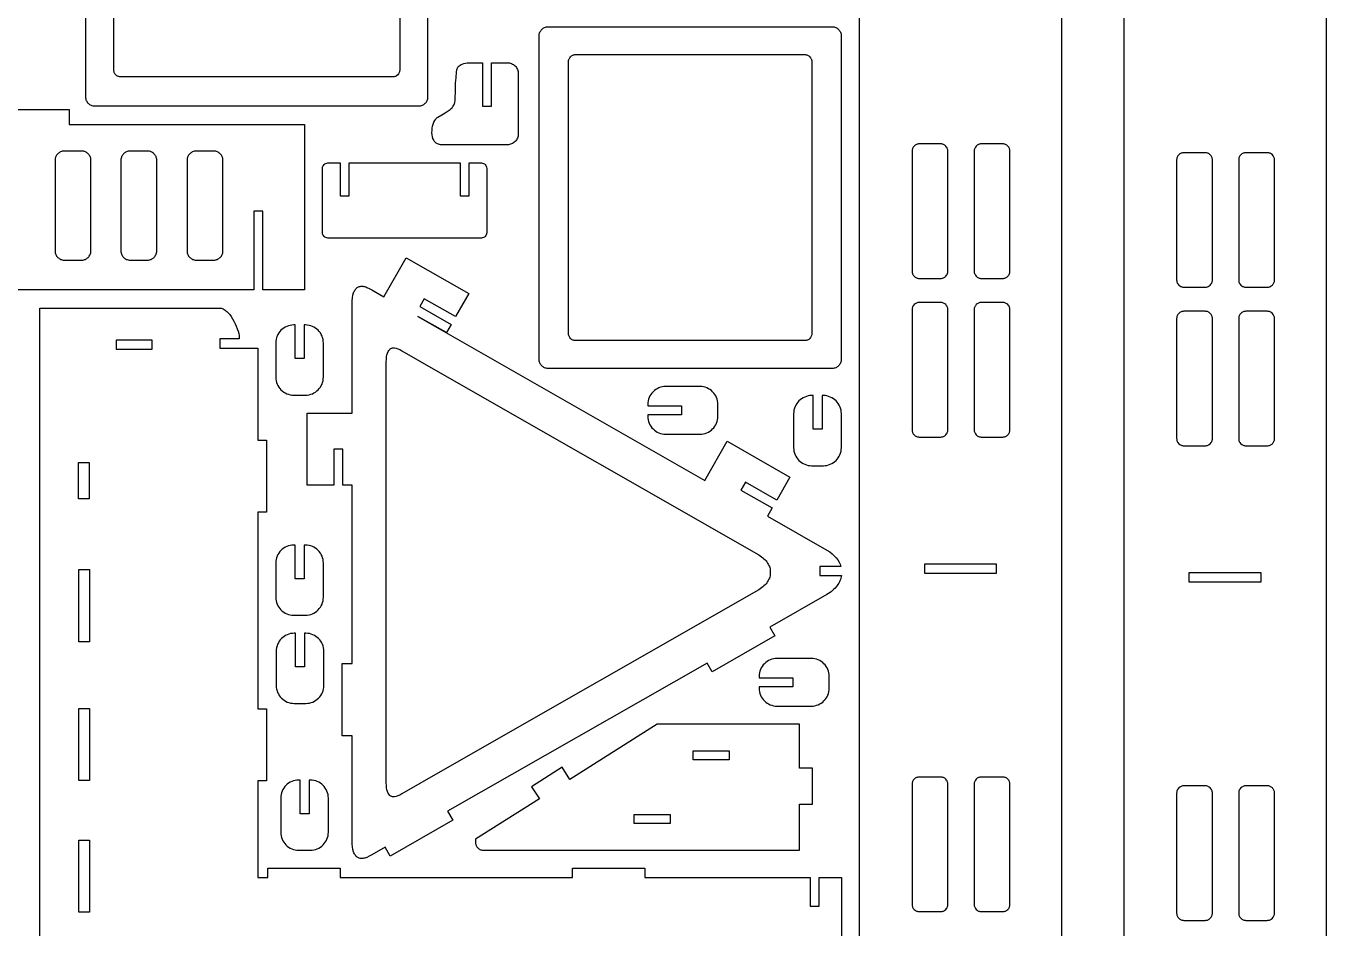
# Model space of a CAD drawing. Extents: x -399 to 499, y -399 to 499.
# Drawn here: x 201.9 to 490.3, y 122.9 to 323 of the extents above; entities that cross this region are included whole.
import ezdxf

# ---------------------------------------------------------------- set-up
doc = ezdxf.new("R2010")
doc.units = 0
doc.layers.add('DEFAULT_LAYER', color=1, linetype='CONTINUOUS')

msp = doc.modelspace()

# ---------------------------------------------------------------- linework, layer by layer
at = {"layer": 'DEFAULT_LAYER'}
for points in [[(291, 370.22), (291, 307.19), (290.99, 306.99), (290.96, 306.79), (290.91, 306.6), (290.84, 306.42), (290.76, 306.25), (290.66, 306.08), (290.55, 305.93), (290.42, 305.79), (290.28, 305.66), (290.12, 305.55), (289.96, 305.45), (289.79, 305.36), (289.61, 305.3), (289.42, 305.25), (289.22, 305.22), (289.02, 305.21), (217.21, 305.21), (217.01, 305.22), (216.81, 305.25), (216.62, 305.3), (216.44, 305.36), (216.27, 305.45), (216.1, 305.55), (215.95, 305.66), (215.81, 305.79), (215.68, 305.93), (215.56, 306.08), (215.47, 306.25), (215.38, 306.42), (215.31, 306.6), (215.27, 306.79), (215.24, 306.99), (215.22, 307.19), (215.22, 370.22)], [(284.84, 364.09), (284.84, 313.31), (284.83, 313.15), (284.8, 312.99), (284.77, 312.84), (284.71, 312.69), (284.64, 312.55), (284.56, 312.42), (284.37, 312.19), (284.13, 311.99), (284, 311.91), (283.86, 311.84), (283.71, 311.79), (283.56, 311.75), (283.4, 311.72), (283.24, 311.72), (222.99, 311.72), (222.82, 311.72), (222.67, 311.75), (222.51, 311.79), (222.37, 311.84), (222.23, 311.91), (222.09, 311.99), (221.86, 312.19), (221.66, 312.42), (221.58, 312.55), (221.51, 312.69), (221.46, 312.84), (221.42, 312.99), (221.4, 313.15), (221.39, 313.31), (221.39, 364.09)], [(386.79, 63.31), (386.79, 342), (386.79, 342), (393.14, 342), (393.14, 333.35), (395.14, 333.35), (395.14, 342), (401.19, 342), (401.19, 345.97), (408.19, 345.97), (408.19, 333.35), (410.19, 333.35), (410.19, 345.97), (417.19, 345.97), (417.19, 342), (423.14, 342), (423.14, 333.35), (425.14, 333.35), (425.14, 342), (431.59, 342), (431.59, 63.31)], [(445.47, 61.36), (445.47, 340.06), (445.47, 340.06), (451.82, 340.06), (451.82, 331.4), (453.82, 331.4), (453.82, 340.06), (459.87, 340.06), (459.87, 344.03), (466.87, 344.03), (466.87, 331.4), (468.87, 331.4), (468.87, 344.03), (475.87, 344.03), (475.87, 340.06), (481.82, 340.06), (481.82, 331.4), (483.82, 331.4), (483.82, 340.06), (490.27, 340.06), (490.27, 61.36)], [(195.49, 304.46), (211.49, 304.46), (211.49, 301.17), (263.68, 301.17), (263.68, 264.48), (263.68, 264.48), (254.48, 264.48), (254.48, 281.98), (252.48, 281.98), (252.48, 264.48), (178.87, 264.49)], [(204.98, 90.41), (204.98, 260.45), (204.98, 260.45), (245.06, 260.45), (245.27, 260.41), (245.47, 260.35), (245.68, 260.26), (245.88, 260.15), (246.09, 260.01), (246.29, 259.86), (246.48, 259.69), (246.68, 259.5), (247.05, 259.08), (247.41, 258.6), (247.74, 258.09), (248.05, 257.55), (248.33, 256.99), (248.58, 256.43), (248.8, 255.87), (248.97, 255.33), (249.11, 254.82), (249.2, 254.36), (249.24, 253.94), (249.22, 253.59), (244.92, 253.59), (244.92, 251.59), (253.32, 251.59), (253.32, 231.15), (255.3, 231.15), (255.3, 215.15), (253.32, 215.15), (253.32, 171.55), (255.3, 171.55), (255.3, 155.55), (253.32, 155.55), (253.32, 134.16), (255.58, 134.16), (255.58, 136.18), (271.58, 136.18), (271.58, 134.16), (323.18, 134.16), (323.18, 136.23), (339.18, 136.23), (339.18, 134.16), (375.84, 134.16), (375.84, 127.75), (377.84, 127.75), (377.84, 134.16), (382.78, 134.16), (382.78, 90.41)]]:
    msp.add_lwpolyline(points, dxfattribs=at)
for points in [[(380.76, 247.06), (317.73, 247.06), (317.53, 247.07), (317.33, 247.1), (317.14, 247.15), (316.96, 247.22), (316.79, 247.3), (316.63, 247.4), (316.47, 247.52), (316.33, 247.64), (316.2, 247.79), (316.09, 247.94), (315.99, 248.1), (315.9, 248.28), (315.84, 248.46), (315.79, 248.65), (315.76, 248.84), (315.75, 249.05), (315.75, 320.85), (315.76, 321.06), (315.79, 321.25), (315.84, 321.44), (315.9, 321.62), (315.99, 321.8), (316.09, 321.96), (316.2, 322.11), (316.33, 322.26), (316.47, 322.38), (316.63, 322.5), (316.79, 322.6), (316.96, 322.68), (317.14, 322.75), (317.33, 322.8), (317.53, 322.83), (317.73, 322.84), (380.76, 322.84), (380.96, 322.83), (381.16, 322.8), (381.35, 322.75), (381.53, 322.68), (381.7, 322.6), (381.86, 322.5), (382.02, 322.38), (382.16, 322.26), (382.29, 322.11), (382.4, 321.96), (382.5, 321.8), (382.58, 321.62), (382.65, 321.44), (382.7, 321.25), (382.73, 321.06), (382.74, 320.85), (382.74, 249.05), (382.73, 248.84), (382.7, 248.65), (382.65, 248.46), (382.58, 248.28), (382.5, 248.1), (382.4, 247.94), (382.29, 247.79), (382.16, 247.64), (382.02, 247.52), (381.86, 247.4), (381.7, 247.3), (381.53, 247.22), (381.35, 247.15), (381.16, 247.1), (380.96, 247.07), (380.76, 247.06)], [(308.71, 296.67), (305.07, 296.67), (301.43, 296.67), (297.79, 296.67), (294.15, 296.67), (293.9, 296.68), (293.66, 296.72), (293.43, 296.78), (293.21, 296.86), (293.04, 296.95), (292.88, 297.05), (292.73, 297.18), (292.59, 297.32), (292.48, 297.48), (292.37, 297.65), (292.28, 297.83), (292.2, 298.03), (292.08, 298.45), (292, 298.9), (291.97, 299.38), (291.99, 299.86), (292.04, 300.34), (292.13, 300.81), (292.25, 301.26), (292.4, 301.68), (292.59, 302.05), (292.8, 302.37), (292.91, 302.51), (293.03, 302.63), (293.15, 302.73), (293.28, 302.82), (294.19, 303.32), (294.94, 303.77), (295.56, 304.17), (296.04, 304.53), (296.24, 304.71), (296.42, 304.89), (296.56, 305.06), (296.69, 305.25), (296.8, 305.43), (296.89, 305.63), (296.96, 305.83), (297.02, 306.04), (297.09, 306.52), (297.13, 307.07), (297.16, 308.45), (297.19, 309.32), (297.23, 310.34), (297.31, 311.51), (297.45, 312.86), (297.52, 313.29), (297.58, 313.5), (297.65, 313.69), (297.75, 313.87), (297.87, 314.04), (298.03, 314.19), (298.22, 314.34), (298.44, 314.46), (298.71, 314.57), (299.02, 314.67), (299.39, 314.75), (299.81, 314.81), (300.29, 314.85), (300.82, 314.87), (301.43, 314.87), (303.16, 314.86), (303.16, 305.24), (305.16, 305.24), (305.16, 314.87), (308.71, 314.87), (308.96, 314.86), (309.2, 314.82), (309.43, 314.76), (309.65, 314.68), (309.86, 314.58), (310.05, 314.46), (310.24, 314.32), (310.41, 314.17), (310.56, 314), (310.7, 313.81), (310.82, 313.61), (310.92, 313.4), (311, 313.18), (311.06, 312.95), (311.1, 312.72), (311.11, 312.47), (311.11, 309.12), (311.11, 305.77), (311.11, 302.42), (311.11, 299.07), (311.1, 298.82), (311.06, 298.59), (311.01, 298.36), (310.92, 298.14), (310.82, 297.93), (310.7, 297.73), (310.56, 297.54), (310.41, 297.37), (310.24, 297.22), (310.05, 297.08), (309.85, 296.96), (309.65, 296.86), (309.43, 296.78), (309.2, 296.72), (308.96, 296.68), (308.71, 296.67)], [(374.63, 253.23), (323.86, 253.23), (323.69, 253.23), (323.53, 253.26), (323.38, 253.3), (323.23, 253.35), (323.1, 253.42), (322.96, 253.5), (322.73, 253.69), (322.53, 253.93), (322.45, 254.06), (322.38, 254.2), (322.33, 254.35), (322.29, 254.5), (322.27, 254.66), (322.26, 254.82), (322.26, 315.08), (322.27, 315.24), (322.29, 315.4), (322.33, 315.55), (322.38, 315.7), (322.45, 315.84), (322.53, 315.97), (322.73, 316.2), (322.96, 316.4), (323.1, 316.48), (323.23, 316.55), (323.38, 316.6), (323.53, 316.64), (323.69, 316.67), (323.86, 316.67), (374.63, 316.67), (374.8, 316.67), (374.96, 316.64), (375.11, 316.6), (375.25, 316.55), (375.39, 316.48), (375.53, 316.4), (375.76, 316.2), (375.96, 315.97), (376.04, 315.84), (376.11, 315.7), (376.16, 315.55), (376.2, 315.4), (376.22, 315.24), (376.23, 315.08), (376.23, 254.82), (376.22, 254.66), (376.2, 254.5), (376.16, 254.35), (376.11, 254.2), (376.04, 254.06), (375.96, 253.93), (375.76, 253.69), (375.53, 253.5), (375.39, 253.42), (375.25, 253.35), (375.11, 253.3), (374.96, 253.26), (374.8, 253.23), (374.63, 253.23)], [(208.39, 293.26), (208.39, 273.1), (208.4, 272.9), (208.43, 272.7), (208.48, 272.51), (208.55, 272.32), (208.63, 272.15), (208.73, 271.98), (208.85, 271.83), (208.98, 271.69), (209.12, 271.56), (209.27, 271.44), (209.44, 271.34), (209.61, 271.26), (209.79, 271.19), (209.99, 271.14), (210.18, 271.11), (210.39, 271.1), (214.33, 271.1), (214.53, 271.11), (214.73, 271.14), (214.92, 271.19), (215.1, 271.26), (215.28, 271.34), (215.44, 271.44), (215.6, 271.56), (215.74, 271.69), (215.87, 271.83), (215.98, 271.98), (216.08, 272.15), (216.17, 272.32), (216.24, 272.51), (216.28, 272.7), (216.31, 272.9), (216.33, 273.1), (216.33, 293.26), (216.31, 293.47), (216.28, 293.67), (216.24, 293.86), (216.17, 294.04), (216.08, 294.22), (215.98, 294.38), (215.87, 294.53), (215.74, 294.68), (215.6, 294.81), (215.44, 294.92), (215.28, 295.02), (215.1, 295.11), (214.92, 295.17), (214.73, 295.22), (214.53, 295.25), (214.33, 295.26), (210.39, 295.26), (210.18, 295.25), (209.99, 295.22), (209.79, 295.17), (209.61, 295.11), (209.44, 295.02), (209.27, 294.92), (209.12, 294.81), (208.98, 294.68), (208.85, 294.53), (208.73, 294.38), (208.63, 294.22), (208.55, 294.04), (208.48, 293.86), (208.43, 293.67), (208.4, 293.47), (208.39, 293.26)], [(222.99, 293.26), (222.99, 273.1), (223, 272.9), (223.03, 272.7), (223.08, 272.51), (223.15, 272.32), (223.24, 272.15), (223.34, 271.98), (223.45, 271.83), (223.58, 271.69), (223.72, 271.56), (223.88, 271.44), (224.04, 271.34), (224.22, 271.26), (224.4, 271.19), (224.59, 271.14), (224.79, 271.11), (224.99, 271.1), (228.93, 271.1), (229.13, 271.11), (229.33, 271.14), (229.52, 271.19), (229.71, 271.26), (229.88, 271.34), (230.05, 271.44), (230.2, 271.56), (230.34, 271.69), (230.47, 271.83), (230.59, 271.98), (230.69, 272.15), (230.77, 272.32), (230.84, 272.51), (230.89, 272.7), (230.92, 272.9), (230.93, 273.1), (230.93, 293.26), (230.92, 293.47), (230.89, 293.67), (230.84, 293.86), (230.77, 294.04), (230.69, 294.22), (230.59, 294.38), (230.47, 294.53), (230.34, 294.68), (230.2, 294.81), (230.05, 294.92), (229.88, 295.02), (229.71, 295.11), (229.52, 295.17), (229.33, 295.22), (229.13, 295.25), (228.93, 295.26), (224.99, 295.26), (224.79, 295.25), (224.59, 295.22), (224.4, 295.17), (224.22, 295.11), (224.04, 295.02), (223.88, 294.92), (223.72, 294.81), (223.58, 294.68), (223.45, 294.53), (223.34, 294.38), (223.24, 294.22), (223.15, 294.04), (223.08, 293.86), (223.03, 293.67), (223, 293.47), (222.99, 293.26)], [(237.67, 293.26), (237.67, 273.1), (237.68, 272.9), (237.71, 272.7), (237.76, 272.51), (237.83, 272.32), (237.91, 272.15), (238.01, 271.98), (238.13, 271.83), (238.26, 271.69), (238.4, 271.56), (238.55, 271.44), (238.72, 271.34), (238.89, 271.26), (239.08, 271.19), (239.27, 271.14), (239.46, 271.11), (239.67, 271.1), (243.61, 271.1), (243.81, 271.11), (244.01, 271.14), (244.2, 271.19), (244.38, 271.26), (244.56, 271.34), (244.72, 271.44), (244.88, 271.56), (245.02, 271.69), (245.15, 271.83), (245.26, 271.98), (245.36, 272.15), (245.45, 272.32), (245.52, 272.51), (245.57, 272.7), (245.6, 272.9), (245.61, 273.1), (245.61, 293.26), (245.6, 293.47), (245.57, 293.67), (245.52, 293.86), (245.45, 294.04), (245.36, 294.22), (245.26, 294.38), (245.15, 294.53), (245.02, 294.68), (244.88, 294.81), (244.72, 294.92), (244.56, 295.02), (244.38, 295.11), (244.2, 295.17), (244.01, 295.22), (243.81, 295.25), (243.61, 295.26), (239.67, 295.26), (239.46, 295.25), (239.27, 295.22), (239.08, 295.17), (238.89, 295.11), (238.72, 295.02), (238.55, 294.92), (238.4, 294.81), (238.26, 294.68), (238.13, 294.53), (238.01, 294.38), (237.91, 294.22), (237.83, 294.04), (237.76, 293.86), (237.71, 293.67), (237.68, 293.47), (237.67, 293.26)], [(406.4, 268.63), (406.4, 295.26), (406.4, 295.42), (406.37, 295.58), (406.33, 295.73), (406.28, 295.88), (406.21, 296.02), (406.13, 296.15), (405.93, 296.39), (405.7, 296.59), (405.57, 296.67), (405.43, 296.73), (405.28, 296.79), (405.13, 296.83), (404.97, 296.85), (404.8, 296.86), (400.07, 296.86), (399.9, 296.85), (399.75, 296.83), (399.59, 296.79), (399.45, 296.73), (399.31, 296.67), (399.17, 296.59), (398.94, 296.39), (398.74, 296.15), (398.66, 296.02), (398.59, 295.88), (398.54, 295.73), (398.5, 295.58), (398.47, 295.42), (398.47, 295.26), (398.47, 268.63), (398.47, 268.47), (398.5, 268.31), (398.54, 268.15), (398.59, 268.01), (398.66, 267.87), (398.74, 267.74), (398.94, 267.5), (399.17, 267.3), (399.31, 267.22), (399.45, 267.16), (399.59, 267.1), (399.75, 267.06), (399.9, 267.04), (400.07, 267.03), (404.8, 267.03), (404.97, 267.04), (405.13, 267.06), (405.28, 267.1), (405.43, 267.16), (405.57, 267.22), (405.7, 267.3), (405.93, 267.5), (406.13, 267.74), (406.21, 267.87), (406.28, 268.01), (406.33, 268.15), (406.37, 268.31), (406.4, 268.47), (406.4, 268.63)], [(420.16, 268.63), (420.16, 295.26), (420.15, 295.42), (420.13, 295.58), (420.09, 295.73), (420.04, 295.88), (419.97, 296.02), (419.89, 296.15), (419.69, 296.39), (419.46, 296.59), (419.32, 296.67), (419.18, 296.73), (419.04, 296.79), (418.88, 296.83), (418.73, 296.85), (418.56, 296.86), (413.82, 296.86), (413.66, 296.85), (413.5, 296.83), (413.35, 296.79), (413.2, 296.73), (413.06, 296.67), (412.93, 296.59), (412.69, 296.39), (412.5, 296.15), (412.42, 296.02), (412.35, 295.88), (412.3, 295.73), (412.26, 295.58), (412.23, 295.42), (412.22, 295.26), (412.22, 268.63), (412.23, 268.47), (412.26, 268.31), (412.3, 268.15), (412.35, 268.01), (412.42, 267.87), (412.5, 267.74), (412.69, 267.5), (412.93, 267.3), (413.06, 267.22), (413.2, 267.16), (413.35, 267.1), (413.5, 267.06), (413.66, 267.04), (413.82, 267.03), (418.56, 267.03), (418.73, 267.04), (418.88, 267.06), (419.04, 267.1), (419.18, 267.16), (419.32, 267.22), (419.46, 267.3), (419.69, 267.5), (419.89, 267.74), (419.97, 267.87), (420.04, 268.01), (420.09, 268.15), (420.13, 268.31), (420.15, 268.47), (420.16, 268.63)], [(465.08, 266.68), (465.08, 293.31), (465.07, 293.47), (465.05, 293.63), (465.01, 293.79), (464.96, 293.93), (464.89, 294.07), (464.81, 294.2), (464.61, 294.44), (464.37, 294.64), (464.24, 294.72), (464.1, 294.78), (463.96, 294.84), (463.8, 294.88), (463.64, 294.9), (463.48, 294.91), (458.74, 294.91), (458.58, 294.9), (458.42, 294.88), (458.27, 294.84), (458.12, 294.78), (457.98, 294.72), (457.85, 294.64), (457.61, 294.44), (457.42, 294.2), (457.34, 294.07), (457.27, 293.93), (457.22, 293.79), (457.18, 293.63), (457.15, 293.47), (457.14, 293.31), (457.14, 266.68), (457.15, 266.52), (457.18, 266.36), (457.22, 266.21), (457.27, 266.06), (457.34, 265.92), (457.42, 265.79), (457.61, 265.55), (457.85, 265.35), (457.98, 265.27), (458.12, 265.21), (458.27, 265.15), (458.42, 265.11), (458.58, 265.09), (458.74, 265.08), (463.48, 265.08), (463.64, 265.09), (463.8, 265.11), (463.96, 265.15), (464.1, 265.21), (464.24, 265.27), (464.37, 265.35), (464.61, 265.55), (464.81, 265.79), (464.89, 265.92), (464.96, 266.06), (465.01, 266.21), (465.05, 266.36), (465.07, 266.52), (465.08, 266.68)], [(478.84, 266.68), (478.84, 293.31), (478.83, 293.47), (478.81, 293.63), (478.77, 293.79), (478.71, 293.93), (478.65, 294.07), (478.57, 294.2), (478.37, 294.44), (478.13, 294.64), (478, 294.72), (477.86, 294.78), (477.71, 294.84), (477.56, 294.88), (477.4, 294.9), (477.24, 294.91), (472.5, 294.91), (472.34, 294.9), (472.18, 294.88), (472.03, 294.84), (471.88, 294.78), (471.74, 294.72), (471.61, 294.64), (471.37, 294.44), (471.18, 294.2), (471.1, 294.07), (471.03, 293.93), (470.97, 293.79), (470.93, 293.63), (470.91, 293.47), (470.9, 293.31), (470.9, 266.68), (470.91, 266.52), (470.93, 266.36), (470.97, 266.21), (471.03, 266.06), (471.1, 265.92), (471.18, 265.79), (471.37, 265.55), (471.61, 265.35), (471.74, 265.27), (471.88, 265.21), (472.03, 265.15), (472.18, 265.11), (472.34, 265.09), (472.5, 265.08), (477.24, 265.08), (477.4, 265.09), (477.56, 265.11), (477.71, 265.15), (477.86, 265.21), (478, 265.27), (478.13, 265.35), (478.37, 265.55), (478.57, 265.79), (478.65, 265.92), (478.71, 266.06), (478.77, 266.21), (478.81, 266.36), (478.83, 266.52), (478.84, 266.68)], [(302.93, 275.97), (268.9, 275.97), (268.66, 276), (268.44, 276.07), (268.23, 276.18), (268.05, 276.33), (267.91, 276.51), (267.8, 276.71), (267.73, 276.93), (267.7, 277.17), (267.7, 291.44), (267.73, 291.68), (267.8, 291.91), (267.91, 292.11), (268.05, 292.29), (268.23, 292.44), (268.44, 292.55), (268.66, 292.62), (268.9, 292.64), (271.62, 292.64), (271.62, 285.35), (273.62, 285.35), (273.62, 292.64), (298.2, 292.64), (298.2, 285.35), (300.2, 285.35), (300.2, 292.64), (302.93, 292.64), (303.17, 292.62), (303.39, 292.55), (303.6, 292.44), (303.77, 292.29), (303.92, 292.11), (304.03, 291.91), (304.1, 291.68), (304.13, 291.44), (304.13, 277.17), (304.1, 276.93), (304.03, 276.71), (303.92, 276.51), (303.77, 276.33), (303.6, 276.18), (303.39, 276.07), (303.17, 276), (302.93, 275.97)], [(352.99, 181.71), (295.45, 148.84), (296.58, 146.86), (282.7, 138.91), (281.58, 140.85), (278.63, 139.16), (278.07, 138.85), (277.55, 138.61), (277.3, 138.52), (277.07, 138.45), (276.84, 138.4), (276.62, 138.37), (276.42, 138.35), (276.22, 138.36), (276.03, 138.38), (275.86, 138.42), (275.69, 138.48), (275.53, 138.56), (275.38, 138.66), (275.24, 138.78), (275.11, 138.91), (274.99, 139.06), (274.88, 139.23), (274.78, 139.42), (274.68, 139.63), (274.6, 139.85), (274.46, 140.35), (274.35, 140.92), (274.28, 141.56), (274.25, 142.27), (274.25, 143.05), (274.25, 145.75), (274.25, 146.26), (274.25, 147.37), (274.25, 147.79), (274.25, 165.6), (272.06, 165.6), (272.06, 181.6), (274.25, 181.6), (274.25, 201.56), (274.25, 221.14), (272.19, 221.14), (272.19, 229.14), (270.19, 229.14), (270.19, 221.14), (264.3, 221.14), (264.3, 237.14), (274.25, 237.14), (274.25, 255.75), (274.25, 257.4), (274.25, 260.6), (274.25, 261.38), (274.28, 262.09), (274.35, 262.73), (274.46, 263.3), (274.6, 263.8), (274.68, 264.03), (274.78, 264.23), (274.88, 264.42), (274.99, 264.59), (275.11, 264.75), (275.24, 264.88), (275.38, 265), (275.53, 265.09), (275.69, 265.17), (275.86, 265.23), (276.03, 265.27), (276.22, 265.3), (276.42, 265.3), (276.62, 265.29), (276.84, 265.26), (277.07, 265.2), (277.3, 265.13), (277.55, 265.04), (278.07, 264.81), (278.63, 264.49), (281.3, 262.96), (286.23, 271.61), (300.13, 263.68), (297.21, 258.56), (290.26, 262.53), (289.27, 260.79), (296.22, 256.83), (295.18, 255), (288.86, 258.6), (288.86, 258.58), (352.51, 222.23), (357.45, 230.89), (371.35, 222.97), (368.43, 217.85), (361.48, 221.81), (360.49, 220.07), (367.44, 216.11), (366.4, 214.29), (379.59, 206.76), (380.19, 206.36), (380.73, 205.94), (381.21, 205.5), (381.62, 205.05), (381.97, 204.58), (382.27, 204.1), (382.5, 203.61), (382.59, 203.37), (382.67, 203.12), (377.99, 203.12), (377.99, 201.12), (382.79, 201.12), (382.74, 200.83), (382.67, 200.55), (382.58, 200.26), (382.47, 199.98), (382.34, 199.7), (382.19, 199.42), (382.02, 199.15), (381.83, 198.88), (381.62, 198.61), (381.39, 198.35), (381.14, 198.1), (380.87, 197.84), (380.58, 197.6), (380.27, 197.36), (379.94, 197.13), (379.59, 196.9), (366.89, 189.64), (367.99, 187.71), (354.11, 179.76), (352.99, 181.71)], [(406.4, 233.45), (406.4, 260.08), (406.4, 260.24), (406.37, 260.4), (406.33, 260.56), (406.28, 260.7), (406.21, 260.84), (406.13, 260.97), (405.93, 261.21), (405.7, 261.41), (405.57, 261.49), (405.43, 261.55), (405.28, 261.61), (405.13, 261.65), (404.97, 261.67), (404.8, 261.68), (400.07, 261.68), (399.9, 261.67), (399.75, 261.65), (399.59, 261.61), (399.45, 261.55), (399.31, 261.49), (399.17, 261.41), (398.94, 261.21), (398.74, 260.97), (398.66, 260.84), (398.59, 260.7), (398.54, 260.56), (398.5, 260.4), (398.47, 260.24), (398.47, 260.08), (398.47, 233.45), (398.47, 233.29), (398.5, 233.13), (398.54, 232.98), (398.59, 232.83), (398.66, 232.69), (398.74, 232.56), (398.94, 232.32), (399.17, 232.12), (399.31, 232.04), (399.45, 231.98), (399.59, 231.92), (399.75, 231.88), (399.9, 231.86), (400.07, 231.85), (404.8, 231.85), (404.97, 231.86), (405.13, 231.88), (405.28, 231.92), (405.43, 231.98), (405.57, 232.04), (405.7, 232.12), (405.93, 232.32), (406.13, 232.56), (406.21, 232.69), (406.28, 232.83), (406.33, 232.98), (406.37, 233.13), (406.4, 233.29), (406.4, 233.45)], [(420.16, 233.45), (420.16, 260.08), (420.15, 260.24), (420.13, 260.4), (420.09, 260.56), (420.04, 260.7), (419.97, 260.84), (419.89, 260.97), (419.69, 261.21), (419.46, 261.41), (419.32, 261.49), (419.18, 261.55), (419.04, 261.61), (418.88, 261.65), (418.73, 261.67), (418.56, 261.68), (413.82, 261.68), (413.66, 261.67), (413.5, 261.65), (413.35, 261.61), (413.2, 261.55), (413.06, 261.49), (412.93, 261.41), (412.69, 261.21), (412.5, 260.97), (412.42, 260.84), (412.35, 260.7), (412.3, 260.56), (412.26, 260.4), (412.23, 260.24), (412.22, 260.08), (412.22, 233.45), (412.23, 233.29), (412.26, 233.13), (412.3, 232.98), (412.35, 232.83), (412.42, 232.69), (412.5, 232.56), (412.69, 232.32), (412.93, 232.12), (413.06, 232.04), (413.2, 231.98), (413.35, 231.92), (413.5, 231.88), (413.66, 231.86), (413.82, 231.85), (418.56, 231.85), (418.73, 231.86), (418.88, 231.88), (419.04, 231.92), (419.18, 231.98), (419.32, 232.04), (419.46, 232.12), (419.69, 232.32), (419.89, 232.56), (419.97, 232.69), (420.04, 232.83), (420.09, 232.98), (420.13, 233.13), (420.15, 233.29), (420.16, 233.45)], [(465.08, 231.5), (465.08, 258.13), (465.07, 258.29), (465.05, 258.45), (465.01, 258.61), (464.96, 258.75), (464.89, 258.89), (464.81, 259.02), (464.61, 259.26), (464.37, 259.46), (464.24, 259.54), (464.1, 259.61), (463.96, 259.66), (463.8, 259.7), (463.64, 259.72), (463.48, 259.73), (458.74, 259.73), (458.58, 259.72), (458.42, 259.7), (458.27, 259.66), (458.12, 259.61), (457.98, 259.54), (457.85, 259.46), (457.61, 259.26), (457.42, 259.02), (457.34, 258.89), (457.27, 258.75), (457.22, 258.61), (457.18, 258.45), (457.15, 258.29), (457.14, 258.13), (457.14, 231.5), (457.15, 231.34), (457.18, 231.18), (457.22, 231.03), (457.27, 230.88), (457.34, 230.74), (457.42, 230.61), (457.61, 230.37), (457.85, 230.18), (457.98, 230.1), (458.12, 230.03), (458.27, 229.97), (458.42, 229.93), (458.58, 229.91), (458.74, 229.9), (463.48, 229.9), (463.64, 229.91), (463.8, 229.93), (463.96, 229.97), (464.1, 230.03), (464.24, 230.1), (464.37, 230.18), (464.61, 230.37), (464.81, 230.61), (464.89, 230.74), (464.96, 230.88), (465.01, 231.03), (465.05, 231.18), (465.07, 231.34), (465.08, 231.5)], [(478.84, 231.5), (478.84, 258.13), (478.83, 258.29), (478.81, 258.45), (478.77, 258.61), (478.71, 258.75), (478.65, 258.89), (478.57, 259.02), (478.37, 259.26), (478.13, 259.46), (478, 259.54), (477.86, 259.61), (477.71, 259.66), (477.56, 259.7), (477.4, 259.72), (477.24, 259.73), (472.5, 259.73), (472.34, 259.72), (472.18, 259.7), (472.03, 259.66), (471.88, 259.61), (471.74, 259.54), (471.61, 259.46), (471.37, 259.26), (471.18, 259.02), (471.1, 258.89), (471.03, 258.75), (470.97, 258.61), (470.93, 258.45), (470.91, 258.29), (470.9, 258.13), (470.9, 231.5), (470.91, 231.34), (470.93, 231.18), (470.97, 231.03), (471.03, 230.88), (471.1, 230.74), (471.18, 230.61), (471.37, 230.37), (471.61, 230.18), (471.74, 230.1), (471.88, 230.03), (472.03, 229.97), (472.18, 229.93), (472.34, 229.91), (472.5, 229.9), (477.24, 229.9), (477.4, 229.91), (477.56, 229.93), (477.71, 229.97), (477.86, 230.03), (478, 230.1), (478.13, 230.18), (478.37, 230.37), (478.57, 230.61), (478.65, 230.74), (478.71, 230.88), (478.77, 231.03), (478.81, 231.18), (478.83, 231.34), (478.84, 231.5)], [(263.9, 256.7), (263.61, 256.7), (263.61, 249.23), (261.61, 249.23), (261.61, 256.7), (261.32, 256.7), (260.91, 256.68), (260.52, 256.62), (260.13, 256.52), (259.77, 256.39), (259.42, 256.22), (259.09, 256.02), (258.78, 255.79), (258.49, 255.53), (258.24, 255.24), (258, 254.93), (257.8, 254.6), (257.63, 254.25), (257.5, 253.89), (257.4, 253.51), (257.34, 253.11), (257.32, 252.7), (257.32, 245.14), (257.34, 244.74), (257.4, 244.34), (257.5, 243.96), (257.63, 243.59), (257.8, 243.24), (258, 242.91), (258.24, 242.6), (258.49, 242.32), (258.78, 242.06), (259.09, 241.83), (259.42, 241.63), (259.77, 241.46), (260.13, 241.32), (260.52, 241.23), (260.91, 241.16), (261.32, 241.14), (263.9, 241.14), (264.31, 241.16), (264.71, 241.23), (265.09, 241.32), (265.46, 241.46), (265.81, 241.63), (266.14, 241.83), (266.44, 242.06), (266.73, 242.32), (266.99, 242.6), (267.22, 242.91), (267.42, 243.24), (267.59, 243.59), (267.72, 243.96), (267.82, 244.34), (267.88, 244.74), (267.9, 245.14), (267.9, 252.7), (267.88, 253.11), (267.82, 253.51), (267.72, 253.89), (267.59, 254.25), (267.42, 254.6), (267.22, 254.93), (266.99, 255.24), (266.73, 255.53), (266.44, 255.79), (266.14, 256.02), (265.81, 256.22), (265.46, 256.39), (265.09, 256.52), (264.71, 256.62), (264.31, 256.68), (263.9, 256.7)], [(229.9, 251.31), (229.9, 253.31), (221.9, 253.31), (221.9, 251.31), (229.9, 251.31)], [(364.49, 197.96), (293.3, 157.3), (293.3, 157.25), (285.27, 152.67), (284.84, 152.42), (284.43, 152.23), (284.05, 152.11), (283.7, 152.04), (283.39, 152.03), (283.24, 152.05), (283.1, 152.09), (282.97, 152.13), (282.85, 152.19), (282.73, 152.27), (282.62, 152.36), (282.42, 152.59), (282.25, 152.87), (282.11, 153.21), (282, 153.6), (281.92, 154.05), (281.87, 154.55), (281.84, 155.11), (281.84, 155.72), (281.84, 157.83), (281.84, 158.23), (281.84, 159.1), (281.84, 159.43), (281.84, 201.62), (281.84, 244.13), (281.84, 245.42), (281.84, 247.94), (281.84, 248.55), (281.87, 249.11), (281.92, 249.61), (282, 250.06), (282.11, 250.45), (282.25, 250.79), (282.42, 251.07), (282.62, 251.29), (282.73, 251.38), (282.85, 251.46), (282.97, 251.52), (283.1, 251.57), (283.24, 251.6), (283.39, 251.62), (283.7, 251.62), (284.05, 251.55), (284.43, 251.42), (284.84, 251.24), (285.27, 250.99), (293.3, 246.4), (293.3, 246.36), (364.49, 205.69), (364.8, 205.49), (365.1, 205.28), (365.37, 205.06), (365.62, 204.83), (365.86, 204.6), (366.07, 204.37), (366.26, 204.13), (366.43, 203.88), (366.57, 203.63), (366.7, 203.38), (366.81, 203.13), (366.89, 202.87), (366.96, 202.61), (367, 202.35), (367.02, 202.09), (367.02, 201.83), (367.02, 201.57), (367, 201.31), (366.96, 201.05), (366.89, 200.79), (366.81, 200.53), (366.7, 200.28), (366.57, 200.02), (366.43, 199.78), (366.26, 199.53), (366.07, 199.29), (365.86, 199.05), (365.62, 198.82), (365.37, 198.6), (365.1, 198.38), (364.8, 198.17), (364.49, 197.96)], [(339.84, 239.05), (339.84, 238.75), (347.32, 238.75), (347.32, 236.75), (339.84, 236.75), (339.84, 236.46), (339.86, 236.06), (339.92, 235.66), (340.02, 235.28), (340.16, 234.91), (340.33, 234.56), (340.53, 234.23), (340.76, 233.92), (341.02, 233.64), (341.3, 233.38), (341.61, 233.15), (341.94, 232.95), (342.29, 232.78), (342.66, 232.64), (343.04, 232.54), (343.44, 232.48), (343.84, 232.46), (351.4, 232.46), (351.81, 232.48), (352.2, 232.54), (352.59, 232.64), (352.95, 232.78), (353.3, 232.95), (353.63, 233.15), (353.94, 233.38), (354.23, 233.64), (354.48, 233.92), (354.71, 234.23), (354.92, 234.56), (355.08, 234.91), (355.22, 235.28), (355.32, 235.66), (355.38, 236.06), (355.4, 236.46), (355.4, 239.05), (355.38, 239.45), (355.32, 239.85), (355.22, 240.23), (355.08, 240.6), (354.92, 240.95), (354.71, 241.28), (354.48, 241.59), (354.23, 241.87), (353.94, 242.13), (353.63, 242.36), (353.3, 242.56), (352.95, 242.73), (352.59, 242.87), (352.2, 242.96), (351.81, 243.03), (351.4, 243.05), (343.84, 243.05), (343.44, 243.03), (343.04, 242.96), (342.66, 242.87), (342.29, 242.73), (341.94, 242.56), (341.61, 242.36), (341.3, 242.13), (341.02, 241.87), (340.76, 241.59), (340.53, 241.28), (340.33, 240.95), (340.16, 240.6), (340.02, 240.23), (339.92, 239.85), (339.86, 239.45), (339.84, 239.05)], [(378.78, 241.04), (378.49, 241.04), (378.49, 233.56), (376.49, 233.56), (376.49, 241.04), (376.19, 241.04), (375.79, 241.02), (375.39, 240.96), (375.01, 240.86), (374.64, 240.72), (374.29, 240.56), (373.96, 240.35), (373.65, 240.12), (373.37, 239.87), (373.11, 239.58), (372.88, 239.27), (372.68, 238.94), (372.51, 238.59), (372.37, 238.23), (372.27, 237.84), (372.21, 237.45), (372.19, 237.04), (372.19, 229.48), (372.21, 229.08), (372.27, 228.68), (372.37, 228.3), (372.51, 227.93), (372.68, 227.58), (372.88, 227.25), (373.11, 226.94), (373.37, 226.66), (373.65, 226.4), (373.96, 226.17), (374.29, 225.97), (374.64, 225.8), (375.01, 225.66), (375.39, 225.56), (375.79, 225.5), (376.19, 225.48), (378.78, 225.48), (379.18, 225.5), (379.58, 225.56), (379.96, 225.66), (380.33, 225.8), (380.68, 225.97), (381.01, 226.17), (381.32, 226.4), (381.6, 226.66), (381.86, 226.94), (382.09, 227.25), (382.29, 227.58), (382.46, 227.93), (382.6, 228.3), (382.7, 228.68), (382.76, 229.08), (382.78, 229.48), (382.78, 237.04), (382.76, 237.45), (382.7, 237.84), (382.6, 238.23), (382.46, 238.59), (382.29, 238.94), (382.09, 239.27), (381.86, 239.58), (381.6, 239.87), (381.32, 240.12), (381.01, 240.35), (380.68, 240.56), (380.33, 240.72), (379.96, 240.86), (379.58, 240.96), (379.18, 241.02), (378.78, 241.04)], [(215.98, 218.16), (213.58, 218.16), (213.58, 226.16), (215.98, 226.16), (215.98, 218.16)], [(263.9, 207.87), (263.61, 207.87), (263.61, 200.4), (261.61, 200.4), (261.61, 207.87), (261.32, 207.87), (260.91, 207.85), (260.52, 207.79), (260.13, 207.69), (259.77, 207.56), (259.42, 207.39), (259.09, 207.19), (258.78, 206.96), (258.49, 206.7), (258.24, 206.42), (258, 206.11), (257.8, 205.78), (257.63, 205.43), (257.5, 205.06), (257.4, 204.68), (257.34, 204.28), (257.32, 203.87), (257.32, 196.32), (257.34, 195.91), (257.4, 195.51), (257.5, 195.13), (257.63, 194.76), (257.8, 194.41), (258, 194.08), (258.24, 193.78), (258.49, 193.49), (258.78, 193.23), (259.09, 193), (259.42, 192.8), (259.77, 192.63), (260.13, 192.5), (260.52, 192.4), (260.91, 192.34), (261.32, 192.32), (263.9, 192.32), (264.31, 192.34), (264.71, 192.4), (265.09, 192.5), (265.46, 192.63), (265.81, 192.8), (266.14, 193), (266.44, 193.23), (266.73, 193.49), (266.99, 193.78), (267.22, 194.08), (267.42, 194.41), (267.59, 194.76), (267.72, 195.13), (267.82, 195.51), (267.88, 195.91), (267.9, 196.32), (267.9, 203.87), (267.88, 204.28), (267.82, 204.68), (267.72, 205.06), (267.59, 205.43), (267.42, 205.78), (267.22, 206.11), (266.99, 206.42), (266.73, 206.7), (266.44, 206.96), (266.14, 207.19), (265.81, 207.39), (265.46, 207.56), (265.09, 207.69), (264.71, 207.79), (264.31, 207.85), (263.9, 207.87)], [(216.03, 186.43), (213.63, 186.43), (213.63, 202.43), (216.03, 202.43), (216.03, 186.43)], [(417.19, 201.64), (417.19, 203.64), (401.19, 203.64), (401.19, 201.64), (417.19, 201.64)], [(475.87, 199.69), (475.87, 201.69), (459.87, 201.69), (459.87, 199.69), (475.87, 199.69)], [(264.01, 188.32), (263.72, 188.32), (263.72, 180.84), (261.72, 180.84), (261.72, 188.32), (261.43, 188.32), (261.02, 188.3), (260.62, 188.23), (260.24, 188.14), (259.87, 188), (259.52, 187.83), (259.19, 187.63), (258.89, 187.4), (258.6, 187.14), (258.34, 186.86), (258.11, 186.55), (257.91, 186.22), (257.74, 185.87), (257.61, 185.5), (257.51, 185.12), (257.45, 184.72), (257.43, 184.32), (257.43, 176.76), (257.45, 176.35), (257.51, 175.95), (257.61, 175.57), (257.74, 175.21), (257.91, 174.86), (258.11, 174.53), (258.34, 174.22), (258.6, 173.93), (258.89, 173.67), (259.19, 173.44), (259.52, 173.24), (259.87, 173.07), (260.24, 172.94), (260.62, 172.84), (261.02, 172.78), (261.43, 172.76), (264.01, 172.76), (264.42, 172.78), (264.81, 172.84), (265.2, 172.94), (265.56, 173.07), (265.91, 173.24), (266.24, 173.44), (266.55, 173.67), (266.83, 173.93), (267.09, 174.22), (267.32, 174.53), (267.52, 174.86), (267.69, 175.21), (267.83, 175.57), (267.93, 175.95), (267.99, 176.35), (268.01, 176.76), (268.01, 184.32), (267.99, 184.72), (267.93, 185.12), (267.83, 185.5), (267.69, 185.87), (267.52, 186.22), (267.32, 186.55), (267.09, 186.86), (266.83, 187.14), (266.55, 187.4), (266.24, 187.63), (265.91, 187.83), (265.56, 188), (265.2, 188.14), (264.81, 188.23), (264.42, 188.3), (264.01, 188.32)], [(364.54, 178.74), (364.54, 178.45), (372.02, 178.45), (372.02, 176.45), (364.54, 176.45), (364.54, 176.16), (364.56, 175.75), (364.62, 175.35), (364.72, 174.97), (364.86, 174.6), (365.02, 174.25), (365.23, 173.92), (365.46, 173.62), (365.71, 173.33), (366, 173.07), (366.31, 172.84), (366.64, 172.64), (366.99, 172.47), (367.35, 172.34), (367.74, 172.24), (368.13, 172.18), (368.54, 172.16), (376.1, 172.16), (376.5, 172.18), (376.9, 172.24), (377.28, 172.34), (377.65, 172.47), (378, 172.64), (378.33, 172.84), (378.64, 173.07), (378.92, 173.33), (379.18, 173.62), (379.41, 173.92), (379.61, 174.25), (379.78, 174.6), (379.92, 174.97), (380.02, 175.35), (380.08, 175.75), (380.1, 176.16), (380.1, 178.74), (380.08, 179.15), (380.02, 179.54), (379.92, 179.93), (379.78, 180.29), (379.61, 180.64), (379.41, 180.97), (379.18, 181.28), (378.92, 181.56), (378.64, 181.82), (378.33, 182.05), (378, 182.25), (377.65, 182.42), (377.28, 182.56), (376.9, 182.66), (376.5, 182.72), (376.1, 182.74), (368.54, 182.74), (368.13, 182.72), (367.74, 182.66), (367.35, 182.56), (366.99, 182.42), (366.64, 182.25), (366.31, 182.05), (366, 181.82), (365.71, 181.56), (365.46, 181.28), (365.23, 180.97), (365.02, 180.64), (364.86, 180.29), (364.72, 179.93), (364.62, 179.54), (364.56, 179.15), (364.54, 178.74)], [(216.03, 155.63), (213.63, 155.63), (213.63, 171.63), (216.03, 171.63), (216.03, 155.63)], [(303.25, 140.23), (373.48, 140.23), (373.48, 150.39), (376.39, 150.39), (376.39, 158.39), (373.48, 158.39), (373.48, 168.14), (341.93, 168.14), (322.56, 155.87), (320.82, 158.59), (314.08, 154.28), (315.8, 151.58), (301.65, 142.61), (301.65, 141.83), (301.65, 141.67), (301.68, 141.51), (301.72, 141.36), (301.77, 141.21), (301.84, 141.07), (301.92, 140.94), (302.12, 140.7), (302.35, 140.5), (302.49, 140.42), (302.62, 140.36), (302.77, 140.3), (302.92, 140.26), (303.08, 140.24), (303.25, 140.23)], [(349.9, 162.27), (357.9, 162.27), (357.9, 160.27), (349.9, 160.27), (349.9, 162.27)], [(265, 155.75), (264.71, 155.75), (264.71, 148.28), (262.71, 148.28), (262.71, 155.75), (262.42, 155.75), (262.01, 155.73), (261.61, 155.67), (261.23, 155.57), (260.86, 155.44), (260.52, 155.27), (260.19, 155.07), (259.88, 154.84), (259.59, 154.58), (259.33, 154.29), (259.1, 153.99), (258.9, 153.66), (258.73, 153.31), (258.6, 152.94), (258.5, 152.56), (258.44, 152.16), (258.42, 151.75), (258.42, 144.2), (258.44, 143.79), (258.5, 143.39), (258.6, 143.01), (258.73, 142.64), (258.9, 142.29), (259.1, 141.96), (259.33, 141.65), (259.59, 141.37), (259.88, 141.11), (260.19, 140.88), (260.52, 140.68), (260.86, 140.51), (261.23, 140.38), (261.61, 140.28), (262.01, 140.22), (262.42, 140.2), (265, 140.2), (265.41, 140.22), (265.8, 140.28), (266.19, 140.38), (266.55, 140.51), (266.9, 140.68), (267.23, 140.88), (267.54, 141.11), (267.83, 141.37), (268.08, 141.65), (268.32, 141.96), (268.52, 142.29), (268.69, 142.64), (268.82, 143.01), (268.92, 143.39), (268.98, 143.79), (269, 144.2), (269, 151.75), (268.98, 152.16), (268.92, 152.56), (268.82, 152.94), (268.69, 153.31), (268.52, 153.66), (268.32, 153.99), (268.08, 154.29), (267.83, 154.58), (267.54, 154.84), (267.23, 155.07), (266.9, 155.27), (266.55, 155.44), (266.19, 155.57), (265.8, 155.67), (265.41, 155.73), (265, 155.75)], [(406.4, 128.19), (406.4, 154.82), (406.4, 154.98), (406.37, 155.14), (406.33, 155.29), (406.28, 155.44), (406.21, 155.58), (406.13, 155.71), (405.93, 155.95), (405.7, 156.14), (405.57, 156.22), (405.43, 156.29), (405.28, 156.35), (405.13, 156.39), (404.97, 156.41), (404.8, 156.42), (400.07, 156.42), (399.9, 156.41), (399.75, 156.39), (399.59, 156.35), (399.45, 156.29), (399.31, 156.22), (399.17, 156.14), (398.94, 155.95), (398.74, 155.71), (398.66, 155.58), (398.59, 155.44), (398.54, 155.29), (398.5, 155.14), (398.47, 154.98), (398.47, 154.82), (398.47, 128.19), (398.47, 128.02), (398.5, 127.87), (398.54, 127.71), (398.59, 127.57), (398.66, 127.43), (398.74, 127.3), (398.94, 127.06), (399.17, 126.86), (399.31, 126.78), (399.45, 126.71), (399.59, 126.66), (399.75, 126.62), (399.9, 126.6), (400.07, 126.59), (404.8, 126.59), (404.97, 126.6), (405.13, 126.62), (405.28, 126.66), (405.43, 126.71), (405.57, 126.78), (405.7, 126.86), (405.93, 127.06), (406.13, 127.3), (406.21, 127.43), (406.28, 127.57), (406.33, 127.71), (406.37, 127.87), (406.4, 128.02), (406.4, 128.19)], [(420.16, 128.19), (420.16, 154.82), (420.15, 154.98), (420.13, 155.14), (420.09, 155.29), (420.04, 155.44), (419.97, 155.58), (419.89, 155.71), (419.69, 155.95), (419.46, 156.14), (419.32, 156.22), (419.18, 156.29), (419.04, 156.35), (418.88, 156.39), (418.73, 156.41), (418.56, 156.42), (413.82, 156.42), (413.66, 156.41), (413.5, 156.39), (413.35, 156.35), (413.2, 156.29), (413.06, 156.22), (412.93, 156.14), (412.69, 155.95), (412.5, 155.71), (412.42, 155.58), (412.35, 155.44), (412.3, 155.29), (412.26, 155.14), (412.23, 154.98), (412.22, 154.82), (412.22, 128.19), (412.23, 128.02), (412.26, 127.87), (412.3, 127.71), (412.35, 127.57), (412.42, 127.43), (412.5, 127.3), (412.69, 127.06), (412.93, 126.86), (413.06, 126.78), (413.2, 126.71), (413.35, 126.66), (413.5, 126.62), (413.66, 126.6), (413.82, 126.59), (418.56, 126.59), (418.73, 126.6), (418.88, 126.62), (419.04, 126.66), (419.18, 126.71), (419.32, 126.78), (419.46, 126.86), (419.69, 127.06), (419.89, 127.3), (419.97, 127.43), (420.04, 127.57), (420.09, 127.71), (420.13, 127.87), (420.15, 128.02), (420.16, 128.19)], [(465.08, 126.24), (465.08, 152.87), (465.07, 153.03), (465.05, 153.19), (465.01, 153.34), (464.96, 153.49), (464.89, 153.63), (464.81, 153.76), (464.61, 154), (464.37, 154.2), (464.24, 154.28), (464.1, 154.34), (463.96, 154.4), (463.8, 154.44), (463.64, 154.46), (463.48, 154.47), (458.74, 154.47), (458.58, 154.46), (458.42, 154.44), (458.27, 154.4), (458.12, 154.34), (457.98, 154.28), (457.85, 154.2), (457.61, 154), (457.42, 153.76), (457.34, 153.63), (457.27, 153.49), (457.22, 153.34), (457.18, 153.19), (457.15, 153.03), (457.14, 152.87), (457.14, 126.24), (457.15, 126.08), (457.18, 125.92), (457.22, 125.76), (457.27, 125.62), (457.34, 125.48), (457.42, 125.35), (457.61, 125.11), (457.85, 124.91), (457.98, 124.83), (458.12, 124.77), (458.27, 124.71), (458.42, 124.67), (458.58, 124.65), (458.74, 124.64), (463.48, 124.64), (463.64, 124.65), (463.8, 124.67), (463.96, 124.71), (464.1, 124.77), (464.24, 124.83), (464.37, 124.91), (464.61, 125.11), (464.81, 125.35), (464.89, 125.48), (464.96, 125.62), (465.01, 125.76), (465.05, 125.92), (465.07, 126.08), (465.08, 126.24)], [(478.84, 126.24), (478.84, 152.87), (478.83, 153.03), (478.81, 153.19), (478.77, 153.34), (478.71, 153.49), (478.65, 153.63), (478.57, 153.76), (478.37, 154), (478.13, 154.2), (478, 154.28), (477.86, 154.34), (477.71, 154.4), (477.56, 154.44), (477.4, 154.46), (477.24, 154.47), (472.5, 154.47), (472.34, 154.46), (472.18, 154.44), (472.03, 154.4), (471.88, 154.34), (471.74, 154.28), (471.61, 154.2), (471.37, 154), (471.18, 153.76), (471.1, 153.63), (471.03, 153.49), (470.97, 153.34), (470.93, 153.19), (470.91, 153.03), (470.9, 152.87), (470.9, 126.24), (470.91, 126.08), (470.93, 125.92), (470.97, 125.76), (471.03, 125.62), (471.1, 125.48), (471.18, 125.35), (471.37, 125.11), (471.61, 124.91), (471.74, 124.83), (471.88, 124.77), (472.03, 124.71), (472.18, 124.67), (472.34, 124.65), (472.5, 124.64), (477.24, 124.64), (477.4, 124.65), (477.56, 124.67), (477.71, 124.71), (477.86, 124.77), (478, 124.83), (478.13, 124.91), (478.37, 125.11), (478.57, 125.35), (478.65, 125.48), (478.71, 125.62), (478.77, 125.76), (478.81, 125.92), (478.83, 126.08), (478.84, 126.24)], [(336.8, 148.11), (344.8, 148.11), (344.8, 146.11), (336.8, 146.11), (336.8, 148.11)], [(216.03, 126.43), (213.63, 126.43), (213.63, 142.43), (216.03, 142.43), (216.03, 126.43)]]:
    msp.add_lwpolyline(points, close=True, dxfattribs=at)

doc.saveas('drawing.dxf')
